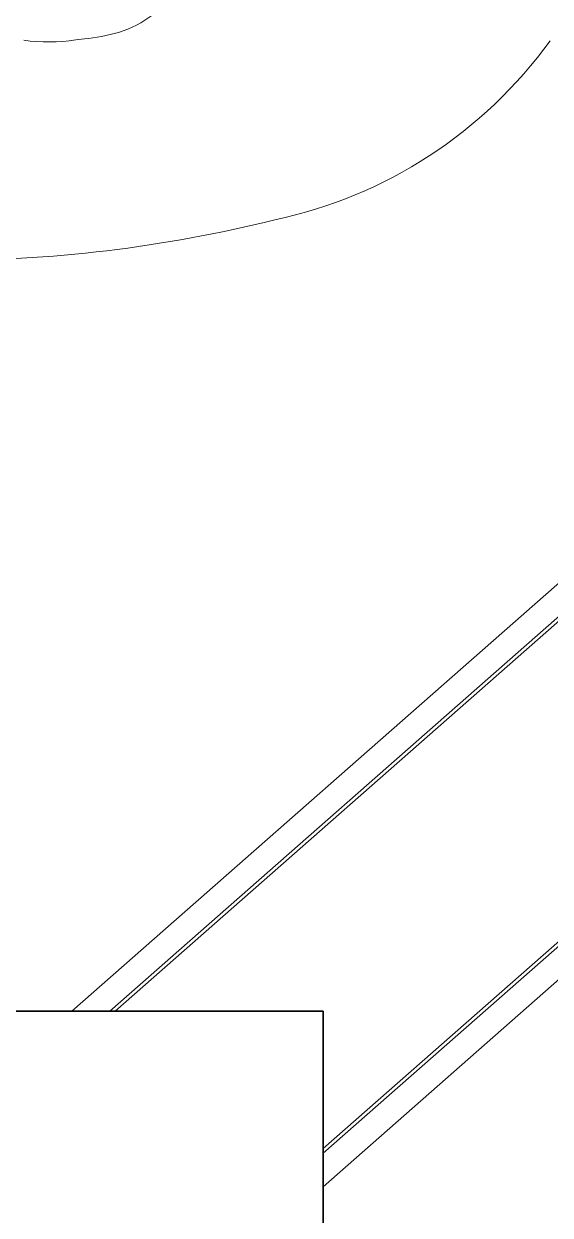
# Model space of a CAD drawing. Header units: millimetres. Extents: x 2822564 to 2991989, y -324396 to -253399.
# Drawn here: x 2863244 to 2863538, y -302216 to -301550 of the extents above; entities that cross this region are included whole.
import ezdxf

# ---------------------------------------------------------------- set-up
doc = ezdxf.new("R2010")
doc.units = ezdxf.units.MM
doc.linetypes.add('12017_XPLAN_GROUND$0$HIDDEN', pattern=[0.375, 0.25, -0.125])
doc.linetypes.add('DASHDOT', pattern=[1, 0.5, -0.25, 0, -0.25])
for name, color, linetype, lineweight in [("'new furniture'", 252, 'Continuous', 9), ('ARCHMED-Fur-S', 8, 'Continuous', 9), ('coton tak bazo', 191, 'Continuous', 5), ('KATCHIN', 253, '12017_XPLAN_GROUND$0$HIDDEN', 5), ('plat 2 bazo', 7, 'Continuous', 15)]:
    doc.layers.add(name, color=color, linetype=linetype, lineweight=lineweight)
doc.layers.add('AX', color=1, linetype='DASHDOT')

# ---------------------------------------------------------------- blocks, each defined once
blk = doc.blocks.new('fff')
at = {"layer": 'coton tak bazo', "ltscale": 0.466667}
for p, q in [((-1.0102, 0.69523), (-1.549, 0.2214)), ((-1.0102, 0.69523), (-1.53663, 0.23228)), ((-1.0102, 0.67339), (-1.53817, 0.20908)), ((-1.0102, 0.67047), (-1.53672, 0.20744)), ((-1.0102, 0.67339), (-1.5258, 0.21996)), ((-1.0102, 0.67047), (-1.52435, 0.21832)), ((-1.0102, 0.67339), (-1.51491, 0.22954)), ((-1.0102, 0.67047), (-1.51346, 0.2279)), ((-0.87508, 0.58108), (-1.43347, 0.09003)), ((-0.87177, 0.58108), (-1.43202, 0.08838)), ((-0.84693, 0.58108), (-1.42119, 0.07607)), ((-0.87508, 0.58108), (-1.37106, 0.14492)), ((-0.87177, 0.58108), (-1.36961, 0.14327)), ((-0.84693, 0.58108), (-1.35878, 0.13096)), ((-0.87508, 0.58108), (-1.34776, 0.16541)), ((-0.87176, 0.58108), (-1.34631, 0.16376))]:
    blk.add_line(p, q, dxfattribs=at)
at = {"layer": 'plat 2 bazo', "lineweight": 35, "ltscale": 0.35}
for p, q in [((-1.0102, 1.18588), (-1.0102, 0.58108)), ((-1.0102, 0.58108), (-0.4054, 0.58108))]:
    blk.add_line(p, q, dxfattribs=at)
blk = doc.blocks.new('N_1210DE-00037-200612191001')
at = {"layer": 'ARCHMED-Fur-S'}
blk.add_line((0.56, 10.848), (0.121, 10.86), dxfattribs=at)
for centre, radius, start, end in [((-0.716, 15.944), 5, 214.12987, 259.4252), ((0.196, 20.827), 9.967, 259.4252, 269.56952), ((1.008, 20.805), 9.967, 267.42824, 282.63278), ((-5.987, 23.849), 23.196, 221.2473, 263.4196), ((1.822, 69.725), 69.709, 261.3637, 275.63633)]:
    blk.add_arc(centre, radius, start, end, dxfattribs=at)
blk = doc.blocks.new('Surgery Zone')
at = {"layer": 'KATCHIN', "color": 85, "ltscale": 1.1, "true_color": 0x58ba48}
blk.add_circle((1610637.8, -562746.67, 0), 2200, dxfattribs=at)
at = {"layer": "'new furniture'", "extrusion": (1.57871e-14, -3.63266e-19, -1), "xscale": 10.99999999998999, "yscale": 10.99999999998999, "zscale": -10.99999999984072, "rotation": 354.6292389127441}
blk.add_blockref('N_1210DE-00037-200612191001', (-1610777.09, -564262.15, 0), dxfattribs=at)
at = {"layer": 'coton tak bazo', "xscale": 860.0000000000005, "yscale": 860.0000000000005, "zscale": 860.0000000000005, "rotation": 180}
blk.add_blockref('fff', (1610029.19, -564186.88, 0), dxfattribs=at)

msp = doc.modelspace()

# ---------------------------------------------------------------- block references
at = {"layer": 'AX'}
msp.add_blockref('Surgery Zone', (1252513.2, 262584.55, 0), dxfattribs=at)

doc.saveas('drawing.dxf')
